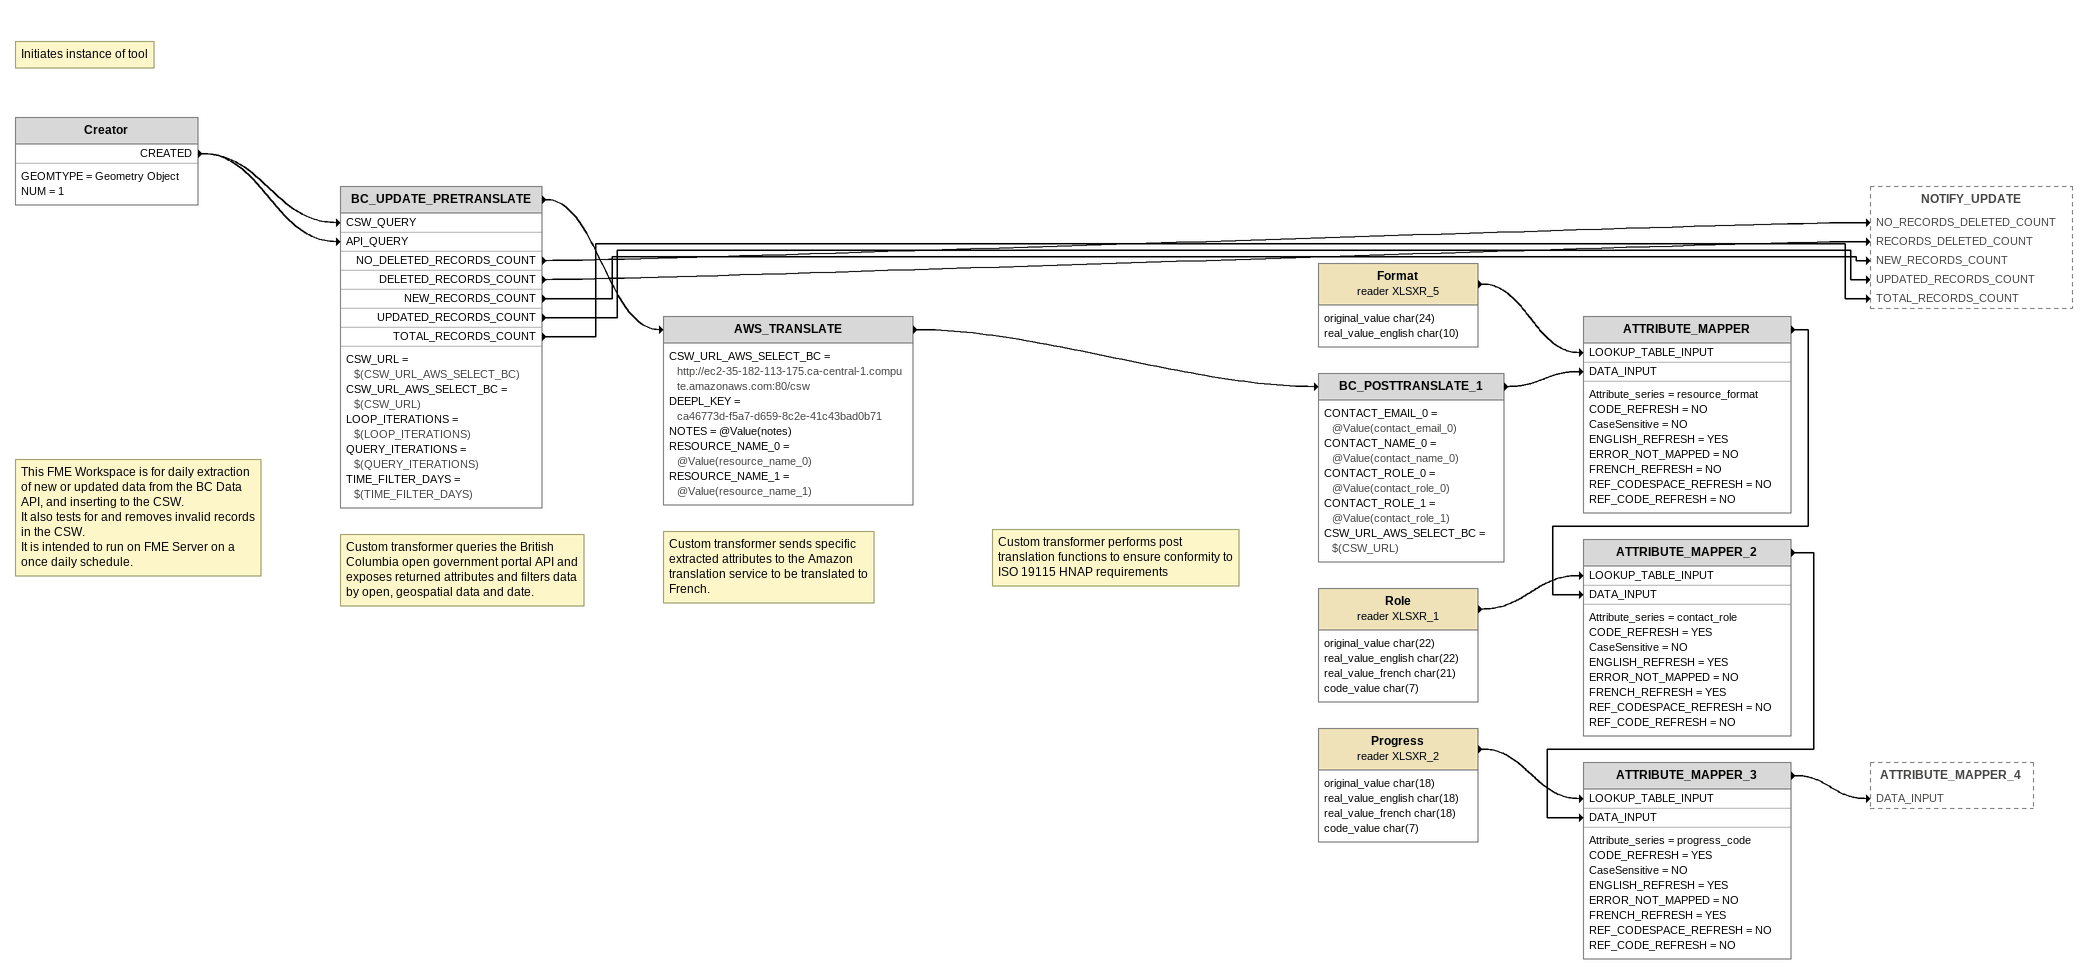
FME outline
Note: Initiates instance of tool
Note: This FME Workspace is for daily extraction of new or updated data from the BC Data API, and inserting to the CSW. / It also tests for and removes invalid records in the CSW. / It is intended to run on FME Server on a once daily schedule.
Creator
    GEOMTYPE = Geometry Object
    NUM = 1
    CREATED -> BC_UPDATE_PRETRANSLATE [CSW_QUERY]
    CREATED -> BC_UPDATE_PRETRANSLATE [API_QUERY]
Note: Custom transformer queries the British Columbia open government portal API and exposes returned attributes and filters data by open, geospatial data and date.
BC_UPDATE_PRETRANSLATE
    CSW_URL = $(CSW_URL_AWS_SELECT_BC)
    CSW_URL_AWS_SELECT_BC = $(CSW_URL)
    LOOP_ITERATIONS = $(LOOP_ITERATIONS)
    QUERY_ITERATIONS = $(QUERY_ITERATIONS)
    TIME_FILTER_DAYS = $(TIME_FILTER_DAYS)
    NO_DELETED_RECORDS_COUNT -> NOTIFY_UPDATE [NO_RECORDS_DELETED_COUNT]
    DELETED_RECORDS_COUNT -> NOTIFY_UPDATE [RECORDS_DELETED_COUNT]
    -> AWS_TRANSLATE
    NEW_RECORDS_COUNT -> NOTIFY_UPDATE [NEW_RECORDS_COUNT]
    UPDATED_RECORDS_COUNT -> NOTIFY_UPDATE [UPDATED_RECORDS_COUNT]
    TOTAL_RECORDS_COUNT -> NOTIFY_UPDATE [TOTAL_RECORDS_COUNT]
Note: Custom transformer sends specific extracted attributes to the Amazon translation service to be translated to French.
AWS_TRANSLATE
    CSW_URL_AWS_SELECT_BC = http://ec2-35-182-113-175.ca-central-1.compute.amazonaws.com:80/csw
    DEEPL_KEY = ca46773d-f5a7-d659-8c2e-41c43bad0b71
    NOTES = @Value(notes)
    RESOURCE_NAME_0 = @Value(resource_name_0)
    RESOURCE_NAME_1 = @Value(resource_name_1)
    -> BC_POSTTRANSLATE_1
Note: Custom transformer performs post translation functions to ensure conformity to ISO 19115 HNAP requirements
BC_POSTTRANSLATE_1
    CONTACT_EMAIL_0 = @Value(contact_email_0)
    CONTACT_NAME_0 = @Value(contact_name_0)
    CONTACT_ROLE_0 = @Value(contact_role_0)
    CONTACT_ROLE_1 = @Value(contact_role_1)
    CSW_URL_AWS_SELECT_BC = $(CSW_URL)
    -> ATTRIBUTE_MAPPER [DATA_INPUT]
Format (reader XLSXR_5)
    attributes: original_value char(24), real_value_english char(10)
    -> ATTRIBUTE_MAPPER [LOOKUP_TABLE_INPUT]
ATTRIBUTE_MAPPER
    Attribute_series = resource_format
    CODE_REFRESH = NO
    CaseSensitive = NO
    ENGLISH_REFRESH = YES
    ERROR_NOT_MAPPED = NO
    FRENCH_REFRESH = NO
    REF_CODESPACE_REFRESH = NO
    REF_CODE_REFRESH = NO
    -> ATTRIBUTE_MAPPER_2 [DATA_INPUT]
Role (reader XLSXR_1)
    attributes: original_value char(22), real_value_english char(22), real_value_french char(21), code_value char(7)
    -> ATTRIBUTE_MAPPER_2 [LOOKUP_TABLE_INPUT]
ATTRIBUTE_MAPPER_2
    Attribute_series = contact_role
    CODE_REFRESH = YES
    CaseSensitive = NO
    ENGLISH_REFRESH = YES
    ERROR_NOT_MAPPED = NO
    FRENCH_REFRESH = YES
    REF_CODESPACE_REFRESH = NO
    REF_CODE_REFRESH = NO
    -> ATTRIBUTE_MAPPER_3 [DATA_INPUT]
Progress (reader XLSXR_2)
    attributes: original_value char(18), real_value_english char(18), real_value_french char(18), code_value char(7)
    -> ATTRIBUTE_MAPPER_3 [LOOKUP_TABLE_INPUT]
ATTRIBUTE_MAPPER_3
    Attribute_series = progress_code
    CODE_REFRESH = YES
    CaseSensitive = NO
    ENGLISH_REFRESH = YES
    ERROR_NOT_MAPPED = NO
    FRENCH_REFRESH = YES
    REF_CODESPACE_REFRESH = NO
    REF_CODE_REFRESH = NO
    -> ATTRIBUTE_MAPPER_4 [DATA_INPUT]
